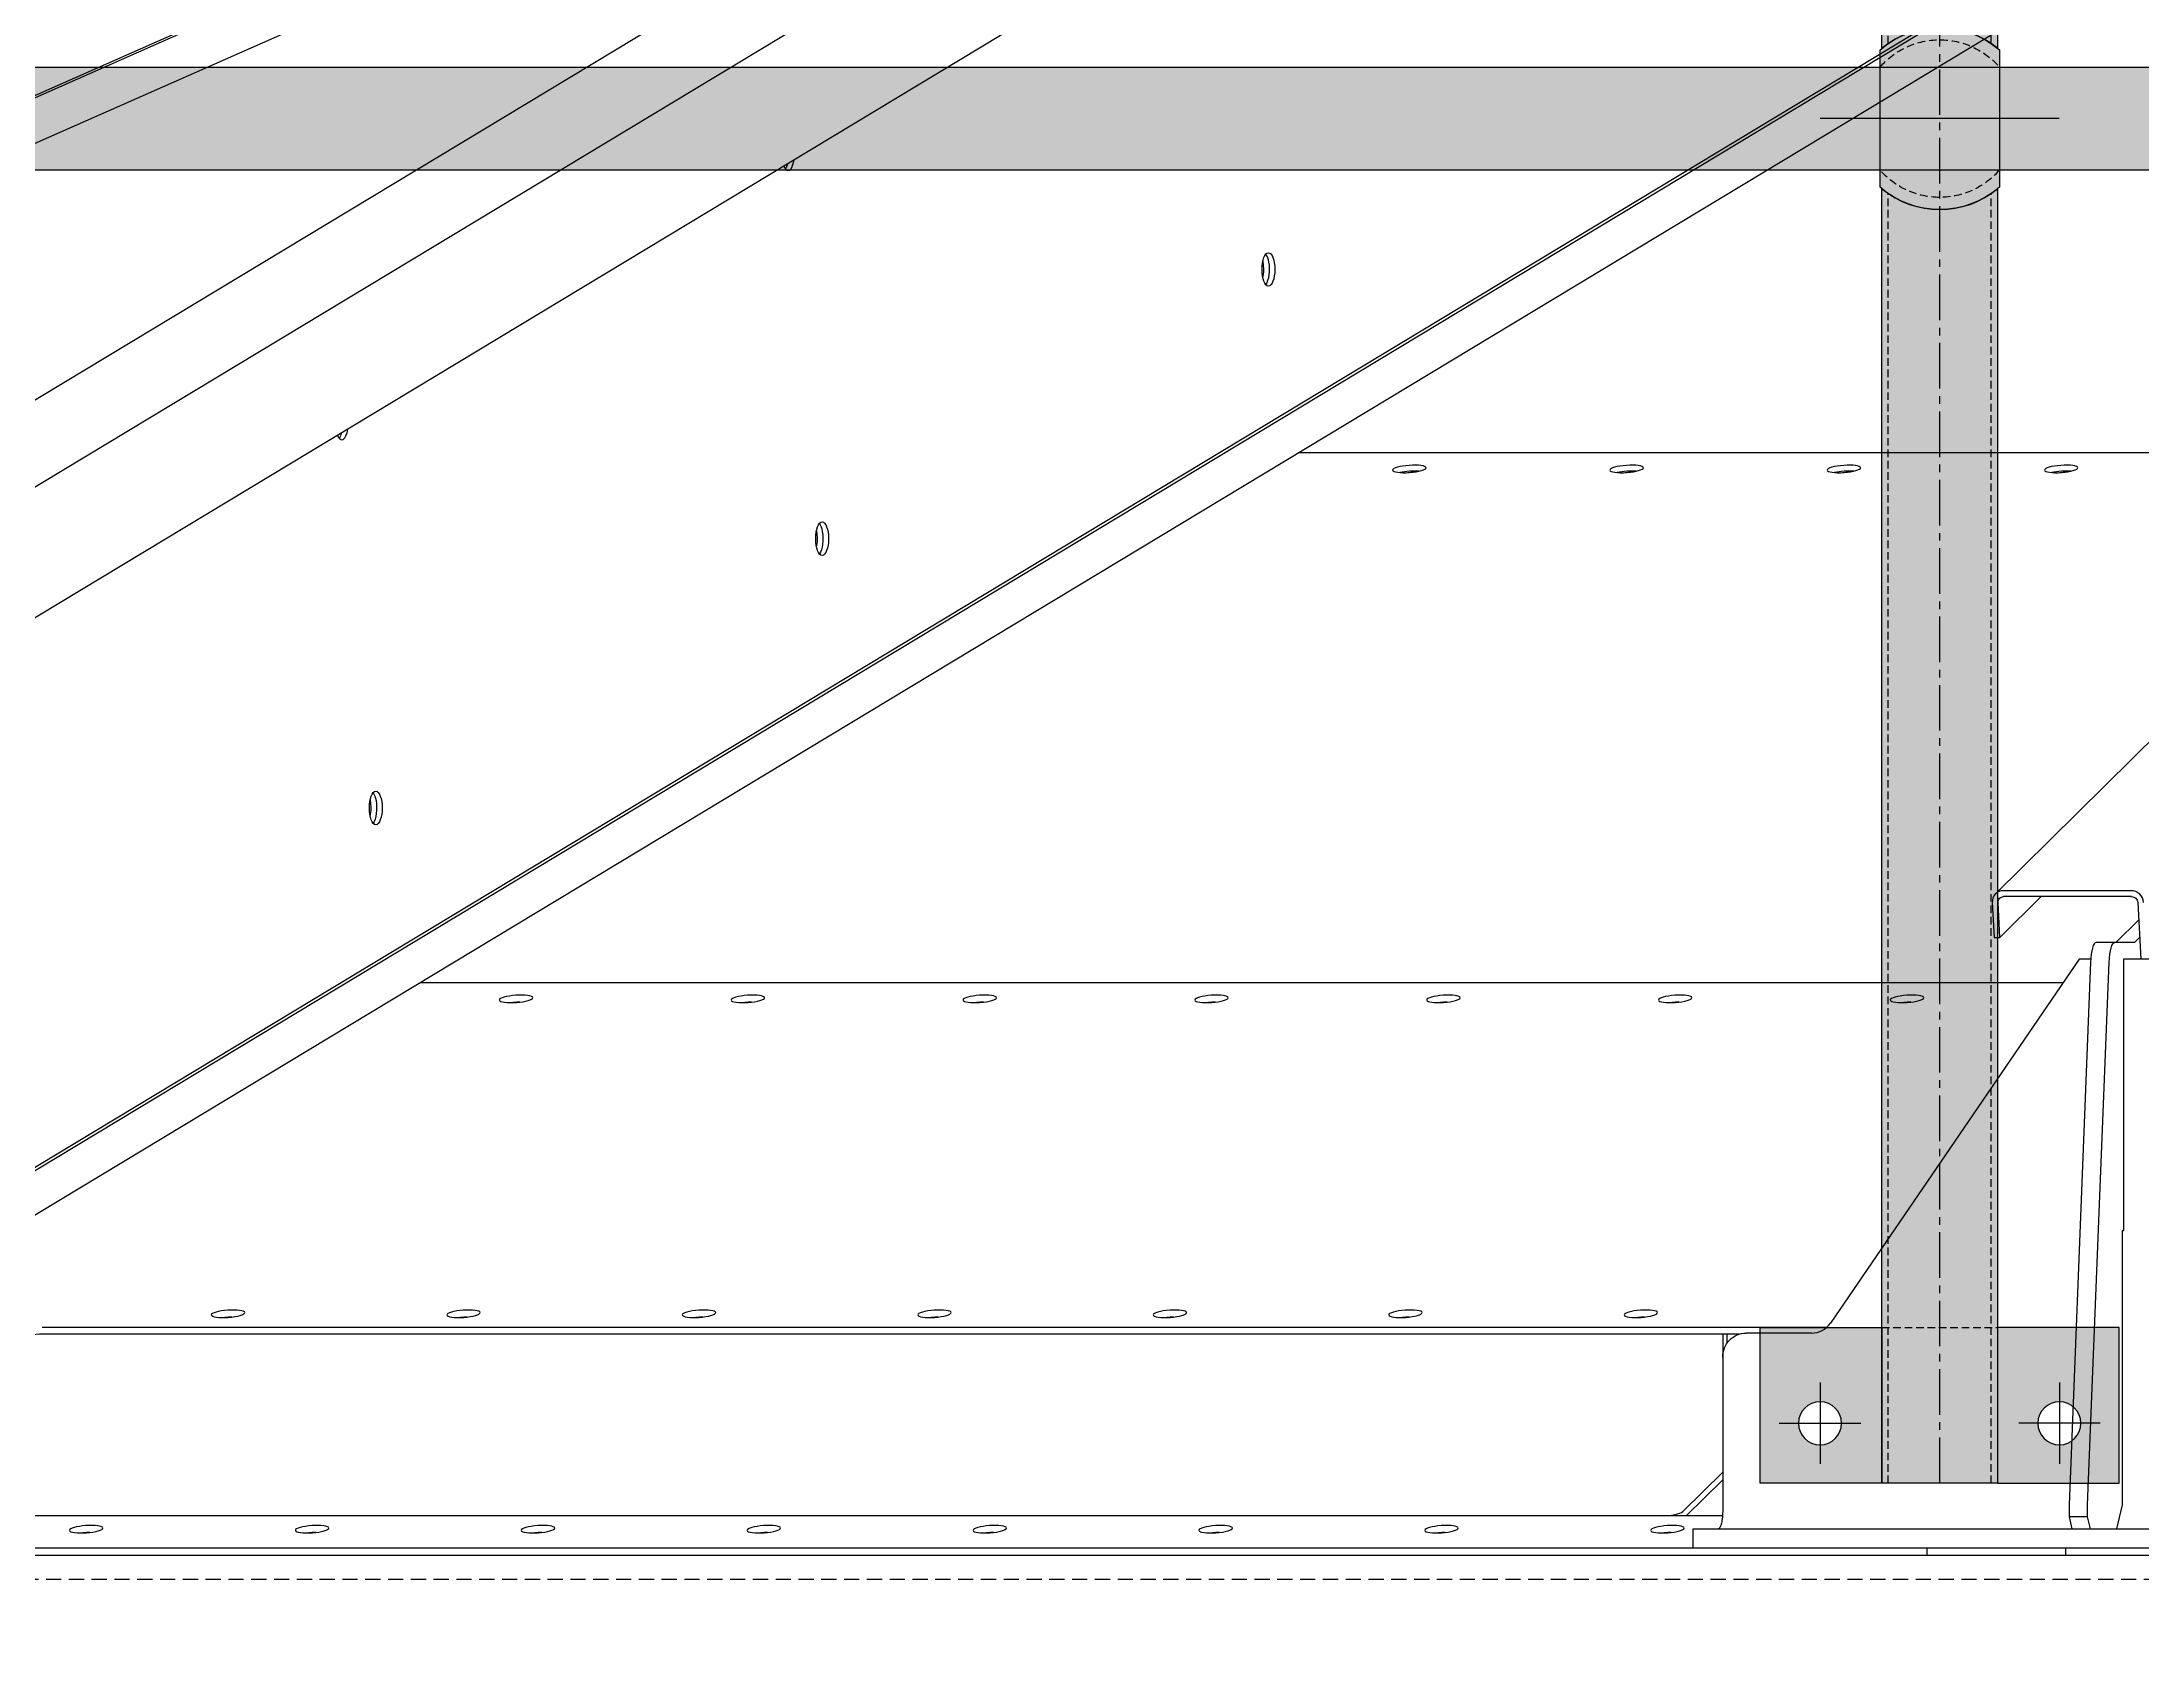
# Model space of a CAD drawing. Header units: millimetres. Extents: x -272986 to 200319, y -34579 to 49604.
# Drawn here: x 5142 to 6019, y 13610 to 14277 of the extents above; entities that cross this region are included whole.
import ezdxf

# ---------------------------------------------------------------- set-up
doc = ezdxf.new("R2010")
doc.units = ezdxf.units.MM
for name, pattern in [('CENTER2', [28.575000000000003, 19.05, -3.175, 3.175, -3.175]), ('HIDDEN', [9.524999999999999, 6.35, -3.175]), ('HIDDEN2', [4.762499999999999, 3.175, -1.5875])]:
    doc.linetypes.add(name, pattern=pattern)
doc.layers.get('Defpoints').update_dxf_attribs({"color": 9})
for name, color, linetype in [('X 0001 M', 7, 'Continuous'), ('X 0515 M', 7, 'Continuous'), ('X 1001 M', 8, 'HIDDEN2'), ('X 1515 M', 8, 'HIDDEN'), ('X 2001 M', 1, 'CENTER2'), ('X 3001 D', 5, 'Continuous'), ('X 5001 H', 8, 'Continuous')]:
    doc.layers.add(name, color=color, linetype=linetype)
doc.layers.add('X 5999 H', color=7, linetype='Continuous', true_color=0xffffff)
doc.styles.add('BIT STD. 3.0', font='isocpeur.ttf', dxfattribs={"height": 2.5})
doc.dimstyles.new('BIT STD. 3.0', dxfattribs={"dimtxt": 3, "dimasz": 3, "dimexe": 1, "dimexo": 0.75, "dimgap": 1, "dimtad": 1, "dimdec": 0, "dimdsep": 46, "dimtxsty": 'BIT STD. 3.0', "dimcen": 0, "dimadec": 0, "dimazin": 0, "dimtfac": 1, "dimtdec": 0, "dimtmove": 0, "dimatfit": 3, "dimfxl": 1, "dimtfill": 1, "dimlwd": -1, "dimlwe": -1, "dimarcsym": 0})

# ---------------------------------------------------------------- blocks, each defined once
blk = doc.blocks.new('A$C79477E6E')
at = {"extrusion": (0, 1, 0)}
for p, q in [((-464.6659342795574, 1806.64523979739), (-3000.21784362329, 276.9780702590779)), ((-2940.165674010052, 276.9780702590597), (-404.6137646663265, 1806.645239797375)), ((-293.919907187581, 1805.919100458366), (-1840.662692455629, 276.2519309200543)), ((-345.3068963571677, 1787.748446359687), (-2880.858805700933, 258.0812768213491)), ((-855.78123516915, 1250.260567292704), (-2861.163744153757, 40.4380528902675)), ((-859.3941771580903, 1246.687511191478), (-2861.16374415376, 39.04464009492767)), ((-2861.16374415375, 20.59747773422896), (-907.2253207307185, 1199.384410313052)), ((-1871.169658446623, 958.118904066172), (-3951.654281383158, 38.84801224466901)), ((-1877.00399231273, 954.5991224603531), (-3949.522680972277, 38.84801224466901)), ((-3950.002037437192, 19.65901767860123), (-1994.558250286282, 883.6800896458662)), ((-1654.348764261842, 460.5090044944209), (-2131.973411883115, 460.5090044944209)), ((-1842.008686293164, 272.6968277930373), (-1841.220979582198, 258.0812768212581)), ((-1838.790054781206, 258.0812768212581), (-1839.577761492172, 272.6968277930373)), ((-1821.548233675941, 275.1327529549926), (-1838.790054781235, 258.0812768213891)), ((-1783.929059972961, 277.5686781169625), (-1837.409405594834, 277.5686781169625)), ((-1783.797775521132, 275.1327529549981), (-1837.278121143008, 275.1327529549981)), ((-1781.235566268308, 272.6968277930373), (-1779.958423154287, 249)), ((-1780.841472211516, 265.3845862004691), (-1790.330818186485, 256)), ((-1841.220979582198, 258.0812768212581), (-1838.790054781206, 258.0812768212581)), ((-1782.551858823303, 256), (-1798.631738479791, 256)), ((-1782.551858823303, 256), (-1780.447833710939, 258.0807972527309)), ((-1805.67650035549, 249), (-1909.550492361206, 97.00001194459583)), ((-1800.933092296564, 247.6779934804836), (-1809.94022875038, 21)), ((-1800.858665319505, 249), (-1805.67650035549, 249)), ((-1802.161269387201, 21), (-1793.154132933381, 247.6779934804836)), ((-1787.201471867935, 249), (-1787.201471867935, 135.5)), ((-1775.610209753107, 249), (-1787.201471867935, 249)), ((-1812.415074913763, 239.1393675876861), (-2498.912192231659, 239.1393675876861)), ((-1787.746018169095, 135.5), (-1787.746018169095, 21)), ((-1787.201471867935, 135.5), (-1787.687656828133, 135.5)), ((-2656.672314614265, 95.22993228098494), (-1911.096549527814, 95.22993228098312)), ((-1947.733914083063, 92.30682208662802), (-2656.463773518182, 92.30682208662984)), ((-1954.594953664298, 92.30682208662802), (-1954.594953664393, 19)), ((-1952.727390753451, 88.642688824164), (-1952.727390753451, 92.30682208662802)), ((-1917.505978171848, 92.75), (-1944.871254460417, 92.75)), ((-1971.27600619103, 18.19210038171514), (-1954.594953664393, 34.63732184265064)), ((-1954.594953664393, 31.5086188355308), (-1969.821780961687, 16.49706326063097)), ((-1809.94022875038, 21), (-1809.94022875038, 16)), ((-1802.161269387201, 16), (-1802.161269387201, 21)), ((-1787.746018169095, 21), (-1790.080471807658, 11)), ((-1954.688711081257, 16.49706326063097), (-2786.557341355299, 16.49706326063279)), ((-1967.010413380925, 11), (-1693.92263806787, 11)), ((-1967.010413380925, 3), (-1967.010413380925, 11)), ((-1809.94022875038, 16), (-1808.773001931102, 11)), ((-1802.161269387201, 16), (-1809.94022875038, 16)), ((-1800.99404256792, 11), (-1802.161269387201, 16)), ((7883.500000002063, 3), (-7883.500000002063, 3)), ((-7883.500000002063, 0), (7883.500000002063, 0)), ((-1869.351528133044, 3), (-1869.351528133044, 0)), ((-1811.355188035413, 3), (-1811.355188035413, 0))]:
    blk.add_line(p, q, dxfattribs=at)
for centre, major_axis, ratio, start_param, end_param in [((-2345.011362819972, 585.3971164441427), (-7.771561172376096e-16, -7.000000000000234), 0.3826834323651161, -0.7457192521803515, 1.199504857698249), ((-2144.369690564625, 537.1015829265034), (4.662936703425657e-15, 7.000000000000107), 0.3826834323651171, -1.117010721276356, 5.16617458590323), ((-2148.989088227187, 537.1015829264925), (4.440892098500626e-16, 7.000000000016867), 0.3826834323651181, -1.117010721276273, -1.03963446698684), ((-2148.989088227179, 537.1015829264998), (-2.76667577736589e-13, 6.999999999999971), 0.3826834323651181, -2.101958186603128, -1.117010721276602), ((-2531.449003212896, 472.921589272215), (-2.220446049250313e-16, -7.000000000000163), 0.3826834323651161, -0.7457192521788707, 1.199504857696565), ((-2085.328548955138, 451.3245477021428), (-6.982253733321242, -0.4981293040196088), 0.2139411660812018, -2.188259565781683, -0.9533330878096902), ((-1994.561314321152, 451.3245477021428), (-6.982253733321134, -0.4981293040196011), 0.2139411660812018, -2.188259565781649, -0.9533330878096402), ((-1903.794079687166, 451.3245477021428), (-6.982253733321051, -0.4981293040195948), 0.2139411660812018, -2.188259565781615, -0.9533330878096264), ((-1813.026845053184, 451.3245477021428), (-6.982253733321225, -0.4981293040196077), 0.2139411660812018, -2.188259565781649, -0.9533330878096835), ((-2330.807330957545, 424.6260557545775), (4.662936703425657e-15, 7.000000000000107), 0.3826834323651171, -1.117010721276364, 5.166174585903222), ((-2335.426728620096, 424.6260557545775), (4.440892098500626e-16, 6.999999999992933), 0.3826834323651181, -1.117010721276349, -1.039634466986583), ((-2335.426728620099, 424.6260557545756), (-2.76445533131664e-13, 7.00000000000052), 0.3826834323651182, -2.101958186603219, -1.117010721276644), ((-2517.244971350468, 312.1505285826515), (4.662936703425657e-15, 7.000000000000107), 0.3826834323651171, -1.117010721276367, 5.166174585903219), ((-2521.864369013045, 312.1505285826188), (8.881784197001252e-16, 7.00000000006815), 0.3826834323651182, -1.117010721276189, -1.039634466986367), ((-2521.864369013019, 312.1505285826497), (-2.760014439218139e-13, 6.999999999999162), 0.3826834323651182, -2.10195818660436, -1.117010721276481), ((-1837.146836691176, 272.6968277930355), (-3.515855764445142, 3.555103127002455), 0.9474481423330909, -0.7528790185293142, 0.8179173082654232), ((-1783.666491069303, 272.6968277930355), (-3.515855764445332, 3.555103127001949), 0.9474481423330908, -2.323675345324377, -0.7528790185295033), ((-1798.631738479791, 246), (-4.175245837502739e-15, 10.00000000000003), 0.2334453638559261, 1.123596426325215e-15, 1.402199387185465), ((-2458.424667850293, 229.4677257630301), (-6.982253733319275, -0.4981293040193576), 0.2139411660811384, -1.778922861752314, -1.362669791837547), ((-2361.585665989525, 229.4677257630301), (-6.982253733321279, -0.4981293040195701), 0.2139411660812282, -1.778922861752333, -1.362669791837625), ((-2264.746664128757, 229.4677257630319), (-6.982253733316974, -0.4981293040191366), 0.2139411660810635, -1.778922861752438, -1.362669791837454), ((-2167.90766226799, 229.4677257630283), (-6.982253733323907, -0.4981293040197484), 0.2139411660812153, -1.778922861752259, -1.362669791837787), ((-2071.068660407222, 229.4677257630301), (-6.982253733320676, -0.4981293040194569), 0.2139411660811383, -1.778922861752342, -1.362669791837624), ((-1974.22965854645, 229.4677257630301), (-6.982253733318825, -0.4981293040193299), 0.2139411660811411, -1.778922861752294, -1.362669791837526), ((-1877.390656685682, 229.4677257630301), (-6.982253733321925, -0.4981293040195495), 0.2139411660811332, -1.77892286175224, -1.362669791837716), ((-2578.760447096334, 97.93059844522759), (-6.982253733319536, -0.4981293040193167), 0.2139411660811407, -1.778922861752305, -1.362669791837541), ((-2480.394849475313, 97.93059844522759), (-6.98225373331984, -0.498129304019348), 0.2139411660811452, -1.778922861752298, -1.362669791837497), ((-2382.029251854292, 97.93059844522759), (-6.982253733319659, -0.4981293040193258), 0.213941166081141, -1.778922861752302, -1.362669791837546), ((-2283.663654233267, 97.93059844522759), (-6.982253733320632, -0.4981293040193967), 0.2139411660811435, -1.778922861752342, -1.362669791837579), ((-2185.298056612246, 97.93059844522759), (-6.982253733319659, -0.4981293040193258), 0.213941166081141, -1.778922861752302, -1.362669791837546), ((-2086.932458991225, 97.93059844522759), (-6.98225373331984, -0.498129304019348), 0.2139411660811452, -1.778922861752298, -1.362669791837497), ((-1988.566861370204, 97.93059844522759), (-6.9822537333207, -0.4981293040194339), 0.21394116608118, -1.778922861752243, -1.362669791837555), ((-1917.505978171848, 102.75), (4.175245837502728e-15, -10), 0.9723699203976717, -8.881784197001252e-16, 0.9581936386914365), ((-2658.571451879983, 90.73216470622174), (-6.982253733322679, -0.4981293040195489), 0.2139411660811982, -1.892666653461085, -0.398393199577846), ((-1978.075047533966, 18.07172064103725), (6.982253733324353, 0.4981293040196853), 0.2139411660812072, -1.8926666534606, -0.2453474537552554), ((-2638.007524424585, 7.950176707678111), (-6.982253733320826, -0.4981293040194111), 0.2139411660811938, -1.77892286175234, -1.362669791837615), ((-2543.644889267827, 7.950176707678111), (-6.982253733321168, -0.4981293040194333), 0.2139411660811972, -1.77892286175233, -1.36266979183761), ((-2449.282254111065, 7.950176707678111), (-6.982253733321025, -0.4981293040194302), 0.2139411660811938, -1.778922861752268, -1.362669791837617), ((-2354.919618954304, 7.950176707678111), (-6.982253733320801, -0.4981293040194115), 0.2139411660811887, -1.778922861752274, -1.362669791837538), ((-2260.556983797545, 7.950176707678111), (-6.982253733320904, -0.4981293040194187), 0.2139411660811887, -1.778922861752271, -1.362669791837543), ((-2166.194348640784, 7.950176707678111), (-6.982253733321257, -0.498129304019448), 0.2139411660811981, -1.778922861752262, -1.362669791837563), ((-2071.831713484022, 7.950176707678111), (-6.982253733321384, -0.4981293040194598), 0.2139411660812011, -1.778922861752259, -1.362669791837605), ((-1977.46907832726, 7.950176707678111), (-6.982253733320935, -0.4981293040194227), 0.2139411660812037, -1.778922861752305, -1.362669791837518)]:
    blk.add_ellipse(centre, major_axis=major_axis, ratio=ratio, start_param=start_param, end_param=end_param)
at = {"extrusion": (0, 0, -1)}
for centre, major_axis, ratio, start_param, end_param in [((-2347.321061651244, 585.3971164441409), (-2.220446049250313e-16, -6.999999999997936), 0.3826834323651161, -0.9388264222533067, -0.4457221238596094), ((-2347.321061651252, 585.3971164441409), (4.440892098500626e-16, 7.000000000001092), 0.3826834323651182, 2.202766231336236, 2.695870529729925), ((-2146.6793893959, 537.1015829265016), (-2.777778007612142e-13, -7.000000000000368), 0.3826834323651161, -2.695870529730279, -2.024581932313934), ((-2146.679389395907, 537.1015829264998), (2.771116669464392e-13, 7.000000000000152), 0.3826834323651181, 0.4457221238596105, 1.117010721276209), ((-2146.6793893959, 537.1015829265034), (-2.76445533131664e-13, -7.000000000000194), 0.3826834323651161, -2.024581932313582, -0.4457221238601863), ((-2533.758702044175, 472.921589272215), (8.881784197001252e-16, 7.000000000000747), 0.3826834323651183, 2.202766231338169, 2.695870529730102), ((-2085.502333201875, 453.7604728641054), (-6.982253733321149, -0.498129304019447), 0.2139411660812018, -2.819722326923584, 3.463462980256002), ((-2085.293792105786, 450.8373626697485), (6.98225373332119, 0.49812930401945), 0.2139411660812018, -1.778922861750264, -1.362669791840504), ((-1994.73509856789, 453.7604728641054), (-6.982253733321149, -0.498129304019447), 0.2139411660812018, -2.819722326923584, 3.463462980256002), ((-1903.967863933904, 453.7604728641054), (-6.982253733321149, -0.498129304019447), 0.2139411660812018, -2.819722326923584, 3.463462980256002), ((-1903.759322837814, 450.8373626697485), (6.982253733320808, 0.4981293040194227), 0.2139411660812019, -1.778922861750407, -1.362669791840544), ((-1813.200629299918, 453.7604728641054), (-6.982253733321149, -0.498129304019447), 0.2139411660812018, -2.819722326923584, 3.463462980256002), ((-1812.992088203828, 450.8373626697485), (6.9822537333213, 0.4981293040194578), 0.2139411660812018, -1.778922861750293, -1.362669791840531), ((-2333.11702978882, 424.6260557545775), (-2.773337115513641e-13, -6.999999999999456), 0.3826834323651161, -2.695870529730576, -2.024581932313973), ((-2333.117029788827, 424.6260557545756), (2.782218899710642e-13, 6.999999999999841), 0.3826834323651182, 0.4457221238597153, 1.11701072127623), ((-2333.11702978882, 424.6260557545775), (-2.771116669464391e-13, -7.000000000000167), 0.3826834323651161, -2.024581932313568, -0.4457221238600697), ((-2333.117029788827, 424.6260557545756), (0, 7.000000000000206), 0.3826834323651181, 1.117010721276406, 2.695870529730054), ((-2519.55467018174, 312.1505285826479), (-2.779998453661392e-13, -7.000000000001812), 0.382683432365116, -2.695870529730568, -2.024581932314029), ((-2519.554670181747, 312.1505285826515), (2.779998453661392e-13, 6.999999999998957), 0.3826834323651182, 0.4457221238590323, 1.117010721276317), ((-2519.55467018174, 312.1505285826515), (-2.775557561562891e-13, -7.000000000000377), 0.3826834323651161, -2.024581932313493, -0.4457221238598394), ((-1837.146836691176, 272.6968277930373), (-1.757927882222091, 1.777551563500743), 0.9474481423330912, -0.8179173082655895, 0.75287901852958), ((-1783.666491069303, 272.6968277930373), (1.757927882222036, -1.777551563501037), 0.947448142333091, -2.388713635060596, -0.8179173082655173), ((-1790.852779116609, 246), (-4.718447854656915e-15, 10.00000000000002), 0.2334453638559261, -1.402199387185465, -1.110223024625157e-15), ((-2458.633208946379, 232.3908359573852), (-6.982253733321151, -0.4981293040194362), 0.2139411660811986, -2.819722326923593, 3.463462980255994), ((-2458.424667850359, 229.4677257630156), (6.982253733321196, 0.4981293040194507), 0.2139411660812018, -1.778922861730765, -1.36266979184955), ((-2361.794207085612, 232.3908359573852), (-6.982253733321151, -0.4981293040194362), 0.2139411660811986, -2.819722326923593, 3.463462980255994), ((-2361.585665989591, 229.4677257630156), (6.982253733320983, 0.498129304019435), 0.2139411660812019, -1.778922861730774, -1.362669791849513), ((-2264.95520522484, 232.3908359573852), (-6.982253733321151, -0.4981293040194362), 0.2139411660811986, -2.819722326923593, 3.463462980255994), ((-2264.746664128823, 229.4677257630137), (6.98225373332169, 0.498129304019486), 0.2139411660812018, -1.778922861730617, -1.362669791849469), ((-2168.116203364072, 232.3908359573852), (-6.982253733321151, -0.4981293040194362), 0.2139411660811986, -2.819722326923593, 3.463462980255994), ((-2167.907662268051, 229.4677257630156), (6.98225373332099, 0.4981293040194357), 0.2139411660812018, -1.778922861730769, -1.362669791849396), ((-2071.277201503304, 232.3908359573852), (-6.982253733321151, -0.4981293040194362), 0.2139411660811986, -2.819722326923593, 3.463462980255994), ((-2071.068660407283, 229.4677257630156), (6.982253733320353, 0.4981293040193903), 0.2139411660812018, -1.778922861730857, -1.362669791849412), ((-1974.438199642536, 232.3908359573852), (-6.982253733321151, -0.4981293040194362), 0.2139411660811986, -2.819722326923593, 3.463462980255994), ((-1877.599197781765, 232.3908359573852), (-6.982253733321151, -0.4981293040194362), 0.2139411660811986, -2.819722326923593, 3.463462980255994), ((-1877.390656685748, 229.4677257630156), (6.982253733320353, 0.4981293040193903), 0.2139411660812018, -1.778922861730828, -1.362669791849383), ((-2578.968988192421, 100.8537086395827), (-6.982253733321151, -0.4981293040194362), 0.2139411660811986, -2.819722326923586, 3.463462980256001), ((-2480.603390571396, 100.8537086395827), (-6.982253733321151, -0.4981293040194362), 0.2139411660811986, -2.819722326923586, 3.463462980256001), ((-2382.237792950375, 100.8537086395827), (-6.982253733321151, -0.4981293040194362), 0.2139411660811986, -2.819722326923586, 3.463462980256001), ((-2283.872195329353, 100.8537086395827), (-6.982253733321151, -0.4981293040194362), 0.2139411660811986, -2.819722326923586, 3.463462980256001), ((-2185.506597708332, 100.8537086395827), (-6.982253733321151, -0.4981293040194362), 0.2139411660811986, -2.819722326923586, 3.463462980256001), ((-2087.141000087311, 100.8537086395827), (-6.982253733321151, -0.4981293040194362), 0.2139411660811986, -2.819722326923586, 3.463462980256001), ((-1988.775402466286, 100.8537086395827), (-6.982253733321151, -0.4981293040194362), 0.2139411660811986, -2.819722326923586, 3.463462980256001), ((-1944.871254460417, 82.75), (-4.175245837502704e-15, 9.999999999999943), 0.9723699203976717, -1.570796326794897, 5.773159728050814e-15), ((-1956.46251657524, 19), (4.169561207425685e-15, -7.999999999999986), 0.2334453638559261, -1.570796326794897, 2.220446049250313e-15), ((-2638.216065520672, 10.87328690203321), (-6.982253733321151, -0.4981293040194362), 0.2139411660811986, -2.819722326923586, 3.463462980256001), ((-2543.85343036391, 10.87328690203321), (-6.982253733321151, -0.4981293040194362), 0.2139411660811986, -2.819722326923586, 3.463462980256001), ((-2449.490795207148, 10.87328690203321), (-6.982253733321151, -0.4981293040194362), 0.2139411660811986, -2.819722326923586, 3.463462980256001), ((-2355.12816005039, 10.87328690203321), (-6.982253733321151, -0.4981293040194362), 0.2139411660811986, -2.819722326923586, 3.463462980256001), ((-2260.765524893628, 10.87328690203321), (-6.982253733321151, -0.4981293040194362), 0.2139411660811986, -2.819722326923586, 3.463462980256001), ((-2166.402889736866, 10.87328690203321), (-6.982253733321151, -0.4981293040194362), 0.2139411660811986, -2.819722326923586, 3.463462980256001), ((-2072.040254580108, 10.87328690203321), (-6.982253733321151, -0.4981293040194362), 0.2139411660811986, -2.819722326923586, 3.463462980256001), ((-1977.677619423346, 10.87328690203321), (-6.982253733321151, -0.4981293040194362), 0.2139411660811986, -2.819722326923586, 3.463462980256001)]:
    blk.add_ellipse(centre, major_axis=major_axis, ratio=ratio, start_param=start_param, end_param=end_param, dxfattribs=at)
at = {"extrusion": (0, 0, -0.9999999999999999)}
for centre, major_axis, ratio, start_param, end_param in [((-2146.679389395907, 537.1015829264998), (6.661338147750943e-16, 7.000000000000111), 0.3826834323651181, 1.11701072127644, 2.695870529729659), ((-2533.758702044168, 472.921589272215), (-2.220446049250313e-16, -6.99999999999846), 0.3826834323651161, -0.9388264222512426, -0.4457221238595994), ((-1994.5265574718, 450.8373626697485), (6.982253733321113, 0.4981293040194449), 0.2139411660812018, -1.778922861750369, -1.36266979184055), ((-2519.554670181747, 312.1505285826497), (8.881784197001252e-16, 6.999999999999837), 0.3826834323651181, 1.117010721276368, 2.695870529730778), ((-1974.229658546516, 229.4677257630156), (6.982253733319827, 0.4981293040193528), 0.2139411660812018, -1.778922861730845, -1.3626697918494)]:
    blk.add_ellipse(centre, major_axis=major_axis, ratio=ratio, start_param=start_param, end_param=end_param, dxfattribs=at)
blk = doc.blocks.new('*D706')
at = {"layer": 'Defpoints', "color": 0, "transparency": 16777216}
for p in [(15596.99999999999, 17732.44809638601), (-1.091393642127514e-10, 13630), (15596.99999999999, 13630)]:
    blk.add_point(p, dxfattribs=at)
at = {"layer": 'X 3001 D', "color": 0, "transparency": 16777216}
for p, q in [((-1.091366087574533e-10, 13675), (-1.088844877758586e-10, 17792.44809638601)), ((15596.99999999999, 13675), (15596.99999999999, 17792.44809638601)), ((179.9999999998911, 17732.44809638601), (15416.99999999999, 17732.44809638601))]:
    blk.add_line(p, q, dxfattribs=at)
for points in [[(179.9999999998911, 17762.44809638601), (179.9999999998911, 17702.44809638601), (-1.08888161716256e-10, 17732.44809638601)], [(15416.99999999999, 17762.44809638601), (15416.99999999999, 17702.44809638601), (15596.99999999999, 17732.44809638601)]]:
    blk.add_solid(points, dxfattribs=at)
at = {"layer": 'X 3001 D', "color": 0, "transparency": 16777216, "insert": (7798.499999999942, 17882.44809638601), "char_height": 150, "attachment_point": 5, "style": 'BIT STD. 3.0', "bg_fill": 3, "box_fill_scale": 1.1, "bg_fill_color": 256, "bg_fill_true_color": 13158600, "bg_fill_transparency": 0}
blk.add_mtext('INTERNAL TANK DIAMETER - %%C15597mm (20 PLATES ROUND)', dxfattribs=at)
blk = doc.blocks.new('*U756')
at = {"layer": 'X 0515 M'}
blk.add_line((0, 55), (15597.00000000012, 55), dxfattribs=at)
at = {"layer": 'X 1515 M'}
blk.add_line((0, 45), (15597.00000000012, 45), dxfattribs=at)
blk = doc.blocks.new('Heavy Duty - HR Std - front elev')
at = {"layer": 'X 5999 H', "ltscale": 10, "true_color": 0xc7c8ca}
h = blk.add_hatch(color=9, dxfattribs=at)
edge = h.paths.add_edge_path()
edge.add_arc((50.00000000000091, 545.0000000000038), 37.99999999999599, 50.540968735997524, 129.4590312640024, ccw=False)
edge.add_line((74.14999999999964, 574.3390098674099), (74.14999999999964, 1065.660990132583))
edge.add_arc((50.00000000000221, 1094.999999999992), 37.99999999999788, 230.5409687359938, 309.4590312639976, ccw=False)
edge.add_line((25.85000000000036, 1065.660990132586), (25.85000000000218, 574.3390098674099))
edge = h.paths.add_edge_path()
edge.add_line((74.93338984173715, 1066.323771674084), (74.93338984173715, 1123.676228325916))
edge.add_arc((50.00000000000091, 1095.000000000001), 37.99999999999988, 48.99371303907665, 131.0062869609233)
edge.add_line((25.06661015826467, 1123.676228325916), (25.06661015826467, 1066.323771674084))
edge.add_arc((50.00000000000091, 1094.999999999999), 37.99999999999988, 228.9937130390767, 311.0062869609233)
edge = h.paths.add_edge_path()
edge.add_arc((50, 544.9999999999958), 37.99999999999621, 230.540968735996, 309.459031264004, ccw=False)
edge.add_line((25.85000000000036, 515.6609901325901), (25.85000000000036, -25))
edge.add_line((25.85000000000036, -25), (-25, -25))
edge.add_line((-25, -25), (-25, 40))
edge.add_line((-25, 40), (25.85000000000036, 40))
edge.add_line((25.85000000000036, 40), (25.85000000000036, -25))
edge.add_line((25.85000000000036, -25), (74.14999999999964, -25))
edge.add_line((74.14999999999964, -25), (125, -25))
edge.add_line((125, -25), (125, 40))
edge.add_line((125, 40), (74.14999999999964, 40))
edge.add_line((74.14999999999964, 40), (74.14999999999964, -25))
edge.add_line((74.14999999999964, -25), (74.14999999999964, 515.6609901325901))
edge = h.paths.add_edge_path()
edge.add_line((74.93338984173715, 516.3237716740841), (74.93338984173715, 573.6762283259159))
edge.add_arc((50.00000000000091, 545.0000000000013), 37.99999999999979, 48.99371303907655, 131.0062869609235)
edge.add_line((25.06661015826467, 573.6762283259159), (25.06661015826467, 516.3237716740841))
edge.add_arc((50.00000000000091, 544.9999999999987), 37.99999999999979, 228.9937130390765, 311.0062869609234)
edge = h.paths.add_edge_path(flags=16)
edge.add_arc((100, 0), 9, 0, 360)
edge = h.paths.add_edge_path(flags=16)
edge.add_arc((0, 0), 9, 0, 360)
at = {"layer": 'X 0001 M'}
for points in [[(74.93338984173715, 1066.323771674084), (74.93338984173715, 1123.676228325916, 0.3739472142884485), (25.06661015826467, 1123.676228325916), (25.06661015826467, 1066.323771674084, 0.3739472142884484)], [(25.85000000000218, 574.3390098674099, -0.3586331317842767), (74.14999999999964, 574.3390098674099), (74.14999999999964, 1065.660990132583, -0.3586331317842717), (25.85000000000036, 1065.660990132586)], [(74.93338984173715, 516.3237716740841), (74.93338984173715, 573.6762283259159, 0.3739472142884485), (25.06661015826467, 573.6762283259159), (25.06661015826467, 516.3237716740841, 0.3739472142884484)]]:
    blk.add_lwpolyline(points, format="xyb", close=True, dxfattribs=at)
at = {"layer": 'X 0001 M', "ltscale": 10}
blk.add_lwpolyline([(74.14999999999964, 515.6609901325901, -0.3586331317842913), (25.85000000000036, 515.6609901325901), (25.85000000000036, -25), (-25, -25), (-25, 40), (25.85000000000036, 40), (25.85000000000036, -25), (74.14999999999964, -25), (125, -25), (125, 40), (74.14999999999964, 40), (74.14999999999964, -25)], format="xyb", close=True, dxfattribs=at)
for centre in [(0, 0), (100, 0)]:
    blk.add_circle(centre, 9, dxfattribs=at)
at = {"layer": 'X 1001 M'}
for p, q in [((28.50000000000182, 576.332890067788), (28.50000000000182, 1063.667109932212)), ((71.49999999999818, 576.332890067788), (71.49999999999818, 1063.667109932212)), ((28.5, -25), (28.5, 513.667109932212)), ((71.5, -25), (71.5, 513.667109932212))]:
    blk.add_line(p, q, dxfattribs=at)
blk.add_lwpolyline([(74.14999999999964, 40), (25.85000000000036, 40)], dxfattribs=at)
for centre, start, end in [((50.00000000000182, 1095), 40.77111638008072, 139.2288836199193), ((50.00000000000182, 1095), 220.7711163800807, 319.2288836199193), ((50.00000000000182, 545), 40.77111638008072, 139.2288836199193), ((50.00000000000182, 545), 220.7711163800807, 319.2288836199193)]:
    blk.add_arc(centre, 32.923, start, end, dxfattribs=at)
at = {"layer": 'X 2001 M'}
blk.add_line((50, -25), (50.00000000000182, 1158), dxfattribs=at)
at = {"layer": 'X 2001 M', "ltscale": 10}
for p, q in [((0.0666101582646661, 1095), (99.93338984173715, 1095)), ((0.0666101582646661, 545), (99.93338984173715, 545)), ((1.818989403545856e-12, 17), (1.818989403545856e-12, -17)), ((99.99999999999818, 17), (99.99999999999818, -17)), ((-17, 0), (17, 0)), ((117, 0), (83, 0))]:
    blk.add_line(p, q, dxfattribs=at)
blk = doc.blocks.new('*D688')
at = {"layer": 'Defpoints', "color": 0, "transparency": 16777216}
for p in [(8011.633869806683, 13259), (11215.46061634927, 13258.5), (390.3356475708861, 0.5)]:
    blk.add_point(p, dxfattribs=at)
at = {"layer": 'X 3001 D', "color": 0, "transparency": 16777216}
for p, q in [((8056.633869806683, 13259), (10495.46061634927, 13259)), ((10495.46061634927, 13259), (10855.46061634927, 13258.5)), ((10855.46061634927, 13258.5), (14586.75666000548, 13258.5))]:
    blk.add_line(p, q, dxfattribs=at)
at = {"layer": 'X 3001 D', "color": 0, "transparency": 16777216, "insert": (12931.10863817737, 13408.5), "char_height": 150, "attachment_point": 5, "style": 'BIT STD. 3.0', "bg_fill": 3, "box_fill_scale": 1.1, "bg_fill_color": 256, "bg_fill_true_color": 13158600, "bg_fill_transparency": 0}
blk.add_mtext('{\\fArial|b0|i0|c0|p34;▼}13.259m - {\\C7;N01, N02, N03, N05, N07}', dxfattribs=at)

msp = doc.modelspace()

# ---------------------------------------------------------------- hatches: boundary and pattern name
at = {"layer": 'X 5999 H', "true_color": 0xc7c8ca}
h = msp.add_hatch(color=9, dxfattribs=at)
h.dxf.hatch_style = 1
edge = h.paths.add_edge_path()
edge.add_line((129.7083314060146, 14266.62214799581), (15668.49627921, 14266.62214799581))
edge.add_arc((15668.49627921, 14245.12214799581), 21.5, -90, 90, ccw=False)
edge.add_line((15668.49627921, 14223.62214799581), (129.7083314060146, 14223.62214799581))
edge.add_arc((129.7083314060146, 14245.12214799581), 21.5, 90, 270, ccw=False)

# ---------------------------------------------------------------- linework, layer by layer
msp.add_lwpolyline([(129.7083314060146, 14266.62214799581), (15668.49627921, 14266.62214799581, -0.9999999999999999), (15668.49627921, 14223.62214799581), (129.7083314060146, 14223.62214799581, -0.9999999999999999)], format="xyb", close=True)

# ---------------------------------------------------------------- block references
at = {"layer": 'X 5001 H', "color": 252}
msp.add_blockref('A$C79477E6E', (7798.499999999898, 13645), dxfattribs=at)

# ---------------------------------------------------------------- next in the draw order: dimensions: what is measured, and where the dimension line sits
at = {"layer": 'X 3001 D'}
dim = msp.add_linear_dim(base=(15596.99999999999, 17732.44809638601), p1=(-1.091393642127514e-10, 13630), p2=(15596.99999999999, 13630), text='INTERNAL TANK DIAMETER - %%C<>mm (20 PLATES ROUND)', dimstyle='BIT STD. 3.0', dxfattribs=at)
dim.commit()
dim.dimension.update_dxf_attribs({"geometry": '*D706', "text_midpoint": (7798.499999999942, 17882.44809638601)})

# ---------------------------------------------------------------- next in the draw order: block references
msp.add_blockref('*U756', (-1.164153218269348e-10, 13590))
at = {"layer": 'X 0001 M', "xscale": -1}
msp.add_blockref('Heavy Duty - HR Std - front elev', (5984.54421699603, 13700.12214799581), dxfattribs=at)

# ---------------------------------------------------------------- next in the draw order: dimensions: what is measured, and where the dimension line sits
at = {"layer": 'X 3001 D'}
dim = msp.add_ordinate_dim(feature_location=(8011.633869806683, 13259), offset=(3203.826746542587, -0.5), dtype=0, origin=(390.3356475708861, 0.5), text='{\\fArial|b0|i0|c0|p34;▼}<> - {\\C7;N01, N02, N03, N05, N07}', dimstyle='BIT STD. 3.0', override={"dimdec": 3, "dimlfac": 0.001, "dimzin": 0, "dimpost": 'm'}, dxfattribs=at)
dim.commit()
dim.dimension.update_dxf_attribs({"geometry": '*D688', "text_midpoint": (12931.10863817737, 13408.5)})

doc.saveas('drawing.dxf')
